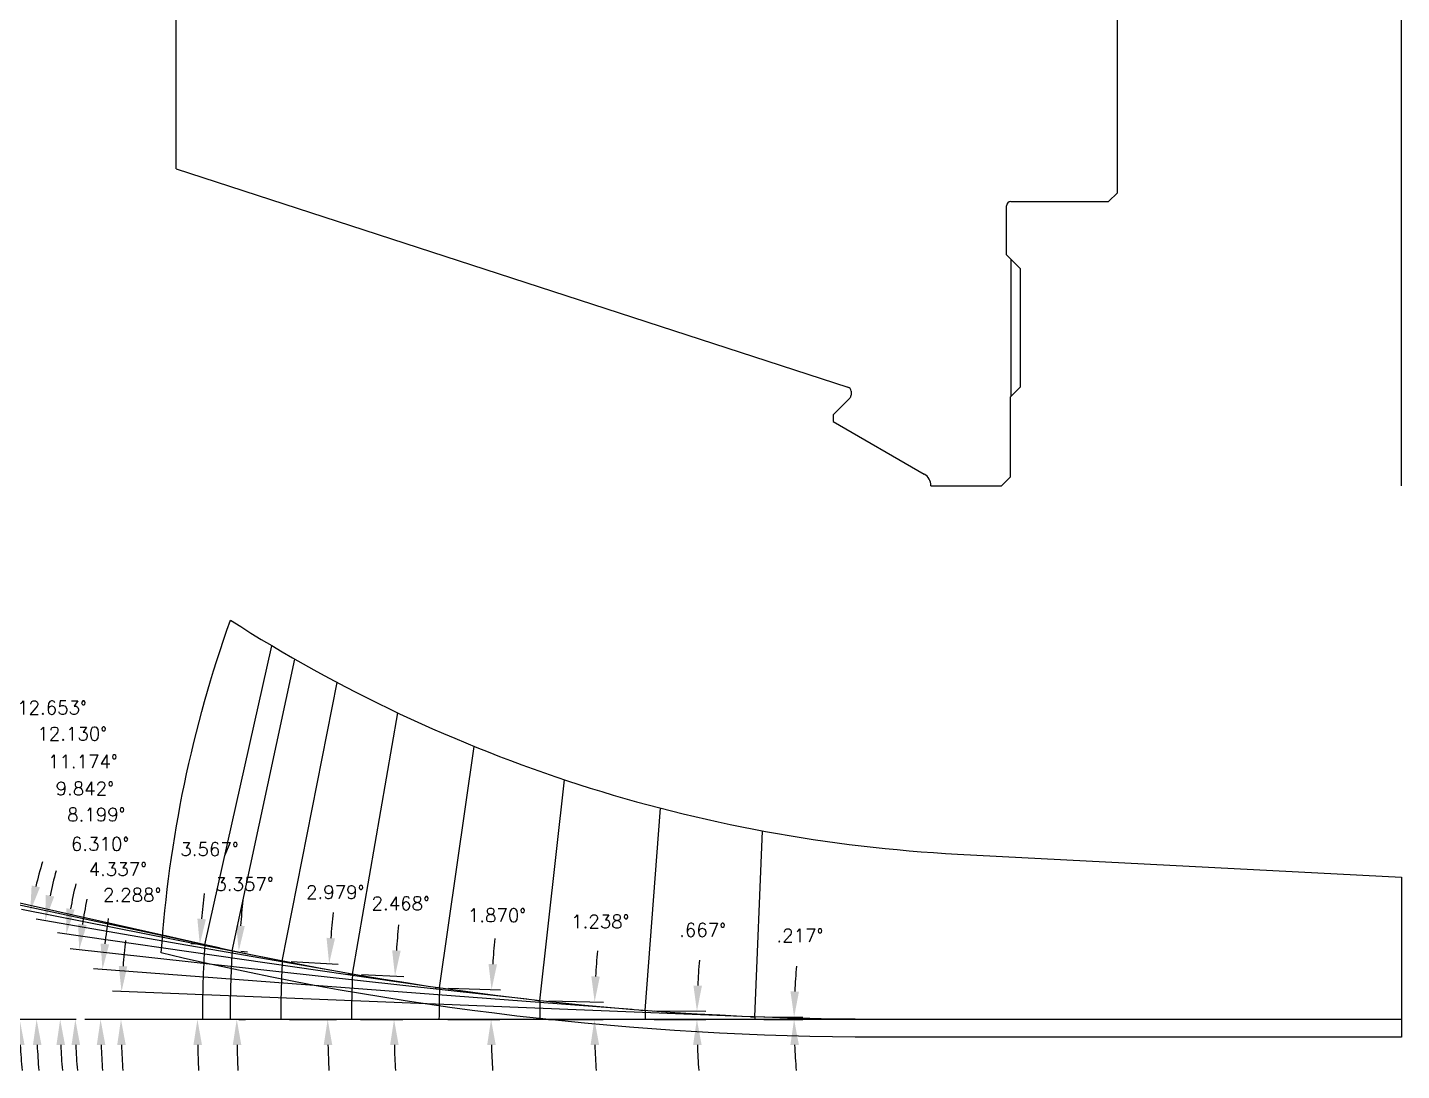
# Model space of a CAD drawing. Header units: inches. Extents: x -44.5 to -1.7, y -58.8 to -37.2.
# Drawn here: x -23.27 to -13.6, y -53.84 to -46.5 of the extents above; entities that cross this region are included whole.
import ezdxf

# ---------------------------------------------------------------- set-up
doc = ezdxf.new("R2010")
doc.units = ezdxf.units.IN
doc.header["$MEASUREMENT"] = 0
doc.header["$PDMODE"] = 35
doc.layers.get('Defpoints').update_dxf_attribs({"color": 10})
doc.layers.add('Blade_3', color=7, linetype='Continuous', true_color=0x00cc00)
doc.layers.add('Dims', color=4, linetype='Continuous')
doc.styles.add('RomanS', font='romans')
doc.dimstyles.new('Copy of Standard', dxfattribs={"dimtxt": 0.094, "dimasz": 0.18, "dimexe": 0.0625, "dimexo": 0.0625, "dimgap": 0.045, "dimtad": 0, "dimtih": 1, "dimtoh": 1, "dimdec": 4, "dimzin": 4, "dimdsep": 46, "dimtxsty": 'RomanS', "dimcen": 0.09, "dimadec": 3, "dimazin": 1, "dimtfac": 1, "dimtdec": 4, "dimtofl": 0, "dimtmove": 0, "dimatfit": 1, "dimfxl": 1, "dimtolj": 1, "dimtzin": 0, "dimarcsym": 0})

# ---------------------------------------------------------------- blocks, each defined once
blk = doc.blocks.new('*D258')
at = {"layer": 'Defpoints', "color": 0, "transparency": 16777216}
for p in [(-18.1526, -53.464), (-18.1526, -53.4813), (-17.8774, -53.4759), (-13.6017, -53.4813)]:
    blk.add_point(p, dxfattribs=at)
at = {"layer": 'Dims', "color": 0, "lineweight": -2, "transparency": 16777216}
for p, q in [((-18.0901, -53.4643), (-17.8148, -53.4653)), ((-18.0901, -53.4813), (-17.8149, -53.4813))]:
    blk.add_line(p, q, dxfattribs=at)
for start, end in [(174.9584, 177.37066), (182.41227, 184.82453)]:
    blk.add_arc((-13.6017, -53.4813), 4.2756, start, end, dxfattribs=at)
at = {"layer": 'Dims', "color": 0, "transparency": 16777216}
for points in [[(-17.8429, -53.2859), (-17.9029, -53.2844), (-17.8773, -53.4651)], [(-17.9036, -53.6619), (-17.8436, -53.6606), (-17.8774, -53.4813)]]:
    blk.add_solid(points, dxfattribs=at)
at = {"layer": 'Dims', "color": 0, "transparency": 16777216, "insert": (-17.8365, -52.8916), "char_height": 0.094, "attachment_point": 5, "style": 'RomanS'}
blk.add_mtext('\\A1;.217°', dxfattribs=at)
blk = doc.blocks.new('*D259')
at = {"layer": 'Defpoints', "color": 0, "transparency": 16777216}
for p in [(-18.925, -53.4813), (-18.9246, -53.4193), (-18.5616, -53.462), (-13.6017, -53.4813)]:
    blk.add_point(p, dxfattribs=at)
at = {"layer": 'Dims', "color": 0, "lineweight": -2, "transparency": 16777216}
for p, q in [((-18.8625, -53.4813), (-18.4991, -53.4813)), ((-18.8621, -53.4201), (-18.4988, -53.4243))]:
    blk.add_line(p, q, dxfattribs=at)
for start, end in [(175.17455, 177.25401), (182.07945, 184.1589)]:
    blk.add_arc((-13.6017, -53.4813), 4.9599, start, end, dxfattribs=at)
at = {"layer": 'Dims', "color": 0, "transparency": 16777216}
for points in [[(-18.5259, -53.2445), (-18.5859, -53.2428), (-18.5613, -53.4236)], [(-18.5883, -53.6618), (-18.5283, -53.6607), (-18.5616, -53.4813)]]:
    blk.add_solid(points, dxfattribs=at)
at = {"layer": 'Dims', "color": 0, "transparency": 16777216, "insert": (-18.5215, -52.8521), "char_height": 0.094, "attachment_point": 5, "style": 'RomanS'}
blk.add_mtext('\\A1;.667°', dxfattribs=at)
blk = doc.blocks.new('*D260')
at = {"layer": 'Defpoints', "color": 0, "transparency": 16777216}
for p in [(-19.666, -53.3503), (-19.6674, -53.4813), (-19.2826, -53.4404), (-13.6017, -53.4813)]:
    blk.add_point(p, dxfattribs=at)
at = {"layer": 'Dims', "color": 0, "lineweight": -2, "transparency": 16777216}
for p, q in [((-19.6035, -53.3516), (-19.2189, -53.3599)), ((-19.6049, -53.4813), (-19.2202, -53.4813))]:
    blk.add_line(p, q, dxfattribs=at)
for start, end in [(175.13149, 176.94695), (181.81547, 183.63094)]:
    blk.add_arc((-13.6017, -53.4813), 5.681, start, end, dxfattribs=at)
at = {"layer": 'Dims', "color": 0, "transparency": 16777216}
for points in [[(-19.2447, -53.1798), (-19.3046, -53.1776), (-19.2814, -53.3586)], [(-19.3099, -53.6617), (-19.2499, -53.6608), (-19.2827, -53.4813)]]:
    blk.add_solid(points, dxfattribs=at)
at = {"layer": 'Dims', "color": 0, "transparency": 16777216, "insert": (-19.2408, -52.7928), "char_height": 0.094, "attachment_point": 5, "style": 'RomanS'}
blk.add_mtext('\\A1;1.238°', dxfattribs=at)
blk = doc.blocks.new('*D261')
at = {"layer": 'Defpoints', "color": 0, "transparency": 16777216}
for p in [(-20.3732, -53.2602), (-20.3768, -53.4813), (-20.0099, -53.4116), (-13.6017, -53.4813)]:
    blk.add_point(p, dxfattribs=at)
at = {"layer": 'Dims', "color": 0, "lineweight": -2, "transparency": 16777216}
for p, q in [((-20.3108, -53.2623), (-19.9444, -53.2742)), ((-20.3143, -53.4813), (-19.9477, -53.4813))]:
    blk.add_line(p, q, dxfattribs=at)
for start, end in [(174.91166, 176.52101), (181.60935, 183.21871)]:
    blk.add_arc((-13.6017, -53.4813), 6.4085, start, end, dxfattribs=at)
at = {"layer": 'Dims', "color": 0, "transparency": 16777216}
for points in [[(-19.9685, -53.0938), (-20.0284, -53.091), (-20.0068, -53.2722)], [(-20.0377, -53.6617), (-19.9777, -53.6608), (-20.0102, -53.4813)]]:
    blk.add_solid(points, dxfattribs=at)
at = {"layer": 'Dims', "color": 0, "transparency": 16777216, "insert": (-19.9682, -52.7488), "char_height": 0.094, "attachment_point": 5, "style": 'RomanS'}
blk.add_mtext('\\A1;1.870°', dxfattribs=at)
blk = doc.blocks.new('*D262')
at = {"layer": 'Defpoints', "color": 0, "transparency": 16777216}
for p in [(-20.9858, -53.163), (-20.6925, -53.3794), (-20.9926, -53.4813), (-13.6017, -53.4813)]:
    blk.add_point(p, dxfattribs=at)
at = {"layer": 'Dims', "color": 0, "lineweight": -2, "transparency": 16777216}
for p, q in [((-20.9233, -53.1657), (-20.6242, -53.1786)), ((-20.9301, -53.4813), (-20.6307, -53.4813))]:
    blk.add_line(p, q, dxfattribs=at)
for start, end in [(174.62314, 176.07749), (181.45435, 182.90869)]:
    blk.add_arc((-13.6017, -53.4813), 7.0915, start, end, dxfattribs=at)
at = {"layer": 'Dims', "color": 0, "transparency": 16777216}
for points in [[(-20.6467, -52.9978), (-20.7066, -52.9945), (-20.6867, -53.1759)], [(-20.721, -53.6616), (-20.661, -53.6609), (-20.6932, -53.4813)]]:
    blk.add_solid(points, dxfattribs=at)
at = {"layer": 'Dims', "color": 0, "transparency": 16777216, "insert": (-20.6461, -52.6647), "char_height": 0.094, "attachment_point": 5, "style": 'RomanS'}
blk.add_mtext('\\A1;2.468°', dxfattribs=at)
blk = doc.blocks.new('*D263')
at = {"layer": 'Defpoints', "color": 0, "transparency": 16777216}
for p in [(-21.48, -53.0713), (-21.1592, -53.3503), (-21.4907, -53.4813), (-13.6017, -53.4813)]:
    blk.add_point(p, dxfattribs=at)
at = {"layer": 'Dims', "color": 0, "lineweight": -2, "transparency": 16777216}
for p, q in [((-21.4176, -53.0746), (-21.0877, -53.0917)), ((-21.4282, -53.4813), (-21.0978, -53.4813))]:
    blk.add_line(p, q, dxfattribs=at)
for start, end in [(174.29222, 175.6567), (181.36447, 182.72895)]:
    blk.add_arc((-13.6017, -53.4813), 7.5586, start, end, dxfattribs=at)
at = {"layer": 'Dims', "color": 0, "transparency": 16777216}
for points in [[(-21.1087, -52.9108), (-21.1685, -52.9069), (-21.1501, -53.0885)], [(-21.1882, -53.6616), (-21.1282, -53.6609), (-21.1603, -53.4813)]]:
    blk.add_solid(points, dxfattribs=at)
at = {"layer": 'Dims', "color": 0, "transparency": 16777216, "insert": (-21.1071, -52.5863), "char_height": 0.094, "attachment_point": 5, "style": 'RomanS'}
blk.add_mtext('\\A1;2.979°', dxfattribs=at)
blk = doc.blocks.new('*D264')
at = {"layer": 'Defpoints', "color": 0, "transparency": 16777216}
for p in [(-21.8332, -52.9985), (-21.7988, -53.3212), (-21.8473, -53.4813), (-13.6017, -53.4813)]:
    blk.add_point(p, dxfattribs=at)
at = {"layer": 'Dims', "color": 0, "lineweight": -2, "transparency": 16777216}
for p, q in [((-21.7708, -53.0021), (-21.7239, -53.0049)), ((-21.7848, -53.4813), (-21.7379, -53.4813))]:
    blk.add_line(p, q, dxfattribs=at)
for start, end in [(174.12748, 175.38542), (181.25794, 182.51588)]:
    blk.add_arc((-13.6017, -53.4813), 8.1987, start, end, dxfattribs=at)
at = {"layer": 'Dims', "color": 0, "transparency": 16777216}
for points in [[(-21.7439, -52.8238), (-21.8037, -52.8196), (-21.7863, -53.0012)], [(-21.8284, -53.6616), (-21.7684, -53.6609), (-21.8004, -53.4813)]]:
    blk.add_solid(points, dxfattribs=at)
at = {"layer": 'Dims', "color": 0, "transparency": 16777216, "insert": (-21.7449, -52.529), "char_height": 0.094, "attachment_point": 5, "style": 'RomanS'}
blk.add_mtext('\\A1;3.357°', dxfattribs=at)
blk = doc.blocks.new('*D265')
at = {"layer": 'Defpoints', "color": 0, "transparency": 16777216}
for p in [(-22.8689, -53.4813), (-22.6149, -53.4161), (-18.1838, -53.4628), (-18.1526, -53.464), (-17.2892, -53.4813)]:
    blk.add_point(p, dxfattribs=at)
at = {"layer": 'Dims', "color": 0, "lineweight": -2, "transparency": 16777216}
blk.add_line((-18.2463, -53.4603), (-22.6739, -53.2834), dxfattribs=at)
for start, end in [(173.49725, 175.60457), (182.10733, 184.21466)]:
    blk.add_arc((-17.7211, -53.4813), 4.8943, start, end, dxfattribs=at)
at = {"layer": 'Dims', "color": 0, "transparency": 16777216}
for points in [[(-22.571, -53.1079), (-22.6309, -53.1044), (-22.6114, -53.2859)], [(-22.642, -53.6618), (-22.582, -53.6607), (-22.6153, -53.4813)]]:
    blk.add_solid(points, dxfattribs=at)
at = {"layer": 'Dims', "color": 0, "transparency": 16777216, "insert": (-22.5363, -52.6055), "char_height": 0.094, "attachment_point": 5, "style": 'RomanS'}
blk.add_mtext('\\A1;2.288°', dxfattribs=at)
blk = doc.blocks.new('*D266')
at = {"layer": 'Defpoints', "color": 0, "transparency": 16777216}
for p in [(-22.7575, -53.3639), (-22.8689, -53.4813), (-18.9558, -53.417), (-18.9246, -53.4193), (-17.2892, -53.4813)]:
    blk.add_point(p, dxfattribs=at)
at = {"layer": 'Dims', "color": 0, "lineweight": -2, "transparency": 16777216}
blk.add_line((-19.0181, -53.4123), (-22.808, -53.1248), dxfattribs=at)
for start, end in [(171.2277, 173.4453), (182.2176, 184.43521)]:
    blk.add_arc((-18.1081, -53.4813), 4.6509, start, end, dxfattribs=at)
at = {"layer": 'Dims', "color": 0, "transparency": 16777216}
for points in [[(-22.6987, -52.9532), (-22.7585, -52.9475), (-22.7457, -53.1295)], [(-22.7855, -53.6618), (-22.7255, -53.6607), (-22.759, -53.4813)]]:
    blk.add_solid(points, dxfattribs=at)
at = {"layer": 'Dims', "color": 0, "transparency": 16777216, "insert": (-22.6374, -52.4248), "char_height": 0.094, "attachment_point": 5, "style": 'RomanS'}
blk.add_mtext('\\A1;4.337°', dxfattribs=at)
blk = doc.blocks.new('*D267')
at = {"layer": 'Defpoints', "color": 0, "transparency": 16777216}
for p in [(-22.9339, -53.3177), (-19.697, -53.3468), (-19.666, -53.3503), (-22.8689, -53.4813), (-17.2892, -53.4813)]:
    blk.add_point(p, dxfattribs=at)
at = {"layer": 'Dims', "color": 0, "lineweight": -2, "transparency": 16777216}
for p, q in [((-19.7591, -53.34), (-22.972, -52.9847)), ((-22.9314, -53.4813), (-22.9994, -53.4813))]:
    blk.add_line(p, q, dxfattribs=at)
for start, end in [(169.06047, 171.37526), (182.31479, 184.62958)]:
    blk.add_arc((-18.4812, -53.4813), 4.4557, start, end, dxfattribs=at)
at = {"layer": 'Dims', "color": 0, "transparency": 16777216}
for points in [[(-22.8567, -52.817), (-22.9162, -52.8092), (-22.9099, -52.9916)], [(-22.9632, -53.6618), (-22.9032, -53.6606), (-22.9369, -53.4813)]]:
    blk.add_solid(points, dxfattribs=at)
at = {"layer": 'Dims', "color": 0, "transparency": 16777216, "insert": (-22.7624, -52.2467), "char_height": 0.094, "attachment_point": 5, "style": 'RomanS'}
blk.add_mtext('\\A1;6.310°', dxfattribs=at)
blk = doc.blocks.new('*D268')
at = {"layer": 'Defpoints', "color": 0, "transparency": 16777216}
for p in [(-23.0386, -53.2808), (-20.4042, -53.2558), (-20.3732, -53.2602), (-22.8689, -53.4813), (-17.2892, -53.4813)]:
    blk.add_point(p, dxfattribs=at)
at = {"layer": 'Dims', "color": 0, "lineweight": -2, "transparency": 16777216}
for p, q in [((-20.466, -53.2469), (-23.0622, -52.8728)), ((-22.9314, -53.4813), (-23.1059, -53.4813))]:
    blk.add_line(p, q, dxfattribs=at)
for start, end in [(166.89435, 169.34762), (182.45326, 184.90653)]:
    blk.add_arc((-18.8392, -53.4813), 4.2042, start, end, dxfattribs=at)
at = {"layer": 'Dims', "color": 0, "transparency": 16777216}
for points in [[(-22.9413, -52.709), (-23.0005, -52.6992), (-23.0004, -52.8817)], [(-23.0695, -53.6619), (-23.0095, -53.6606), (-23.0434, -53.4813)]]:
    blk.add_solid(points, dxfattribs=at)
at = {"layer": 'Dims', "color": 0, "transparency": 16777216, "insert": (-22.7886, -52.0401), "char_height": 0.094, "attachment_point": 5, "style": 'RomanS'}
blk.add_mtext('\\A1;8.199°', dxfattribs=at)
blk = doc.blocks.new('*D269')
at = {"layer": 'Defpoints', "color": 0, "transparency": 16777216}
for p in [(-21.0166, -53.1576), (-20.9858, -53.163), (-23.2027, -53.249), (-22.8689, -53.4813), (-17.2892, -53.4813)]:
    blk.add_point(p, dxfattribs=at)
at = {"layer": 'Dims', "color": 0, "lineweight": -2, "transparency": 16777216}
for p, q in [((-21.0781, -53.147), (-23.2112, -52.7769)), ((-22.9314, -53.4813), (-23.2718, -53.4813))]:
    blk.add_line(p, q, dxfattribs=at)
for start, end in [(165.0744, 167.616), (182.5416, 185.08319)]:
    blk.add_arc((-19.1512, -53.4813), 4.0581, start, end, dxfattribs=at)
at = {"layer": 'Dims', "color": 0, "transparency": 16777216}
for points in [[(-23.0854, -52.6167), (-23.1443, -52.6052), (-23.1496, -52.7876)], [(-23.2353, -53.6619), (-23.1753, -53.6606), (-23.2093, -53.4813)]]:
    blk.add_solid(points, dxfattribs=at)
at = {"layer": 'Dims', "color": 0, "transparency": 16777216, "insert": (-22.87, -51.8569), "char_height": 0.094, "attachment_point": 5, "style": 'RomanS'}
blk.add_mtext('\\A1;9.842°', dxfattribs=at)
blk = doc.blocks.new('*D270')
at = {"layer": 'Defpoints', "color": 0, "transparency": 16777216}
for p in [(-21.5107, -53.0652), (-21.48, -53.0713), (-23.32, -53.2264), (-22.8689, -53.4813), (-17.2892, -53.4813)]:
    blk.add_point(p, dxfattribs=at)
at = {"layer": 'Dims', "color": 0, "lineweight": -2, "transparency": 16777216}
for p, q in [((-21.572, -53.0531), (-23.3152, -52.7088)), ((-22.9314, -53.4813), (-23.3908, -53.4813))]:
    blk.add_line(p, q, dxfattribs=at)
for start, end in [(163.56813, 166.19689), (182.62876, 185.25753)]:
    blk.add_arc((-19.4047, -53.4813), 3.9236, start, end, dxfattribs=at)
at = {"layer": 'Dims', "color": 0, "transparency": 16777216}
for points in [[(-23.1857, -52.5516), (-23.2442, -52.5387), (-23.2539, -52.7209)], [(-23.3541, -53.6619), (-23.2941, -53.6605), (-23.3283, -53.4813)]]:
    blk.add_solid(points, dxfattribs=at)
at = {"layer": 'Dims', "color": 0, "transparency": 16777216, "insert": (-22.8836, -51.667), "char_height": 0.094, "attachment_point": 5, "style": 'RomanS'}
blk.add_mtext('\\A1;11.174°', dxfattribs=at)
blk = doc.blocks.new('*D271')
at = {"layer": 'Defpoints', "color": 0, "transparency": 16777216}
for p in [(-21.8637, -52.9919), (-21.8332, -52.9985), (-23.5027, -53.2045), (-22.8689, -53.4813), (-17.2892, -53.4813)]:
    blk.add_point(p, dxfattribs=at)
at = {"layer": 'Dims', "color": 0, "lineweight": -2, "transparency": 16777216}
for p, q in [((-21.9248, -52.9788), (-23.4859, -52.6433)), ((-22.9314, -53.4813), (-23.5749, -53.4813))]:
    blk.add_line(p, q, dxfattribs=at)
for start, end in [(162.61552, 165.24293), (182.62741, 185.25482)]:
    blk.add_arc((-19.5868, -53.4813), 3.9256, start, end, dxfattribs=at)
at = {"layer": 'Dims', "color": 0, "transparency": 16777216}
for points in [[(-23.3538, -52.4883), (-23.4121, -52.4744), (-23.4248, -52.6564)], [(-23.5383, -53.6619), (-23.4783, -53.6605), (-23.5124, -53.4813)]]:
    blk.add_solid(points, dxfattribs=at)
at = {"layer": 'Dims', "color": 0, "transparency": 16777216, "insert": (-22.9583, -51.4704), "char_height": 0.094, "attachment_point": 5, "style": 'RomanS'}
blk.add_mtext('\\A1;12.130°', dxfattribs=at)
blk = doc.blocks.new('*D274')
at = {"layer": 'Defpoints', "color": 0, "transparency": 16777216}
for p in [(-22.0566, -52.9492), (-22.0261, -52.9561), (-23.734, -53.1828), (-22.8689, -53.4813), (-17.2892, -53.4813)]:
    blk.add_point(p, dxfattribs=at)
at = {"layer": 'Dims', "color": 0, "lineweight": -2, "transparency": 16777216}
for p, q in [((-22.1176, -52.9356), (-23.7074, -52.5786)), ((-22.9314, -53.4813), (-23.8075, -53.4813))]:
    blk.add_line(p, q, dxfattribs=at)
for start, end in [(162.26389, 164.80542), (182.54153, 185.08306)]:
    blk.add_arc((-19.6868, -53.4813), 4.0582, start, end, dxfattribs=at)
at = {"layer": 'Dims', "color": 0, "transparency": 16777216}
for points in [[(-23.574, -52.4248), (-23.6322, -52.4104), (-23.6464, -52.5923)], [(-23.771, -53.6619), (-23.711, -53.6606), (-23.745, -53.4813)]]:
    blk.add_solid(points, dxfattribs=at)
at = {"layer": 'Dims', "color": 0, "transparency": 16777216, "insert": (-23.1008, -51.2873), "char_height": 0.094, "attachment_point": 5, "style": 'RomanS'}
blk.add_mtext('\\A1;12.653°', dxfattribs=at)
blk = doc.blocks.new('*D275')
at = {"layer": 'Defpoints', "color": 0, "transparency": 16777216}
for p in [(-22.0261, -52.9561), (-22.0754, -53.3054), (-22.0425, -53.4813), (-13.6017, -53.4813)]:
    blk.add_point(p, dxfattribs=at)
at = {"layer": 'Dims', "color": 0, "lineweight": -2, "transparency": 16777216}
for p, q in [((-22.0885, -52.9522), (-22.1231, -52.95)), ((-22.105, -53.4813), (-22.1397, -53.4813))]:
    blk.add_line(p, q, dxfattribs=at)
for start, end in [(173.99908, 175.21594), (181.21686, 182.43372)]:
    blk.add_arc((-13.6017, -53.4813), 8.4755, start, end, dxfattribs=at)
at = {"layer": 'Dims', "color": 0, "transparency": 16777216}
for points in [[(-22.0177, -52.7766), (-22.0776, -52.7722), (-22.0608, -52.9539)], [(-22.1053, -53.6616), (-22.0453, -53.6609), (-22.0772, -53.4813)]]:
    blk.add_solid(points, dxfattribs=at)
at = {"layer": 'Dims', "color": 0, "transparency": 16777216, "insert": (-21.9922, -52.2839), "char_height": 0.094, "attachment_point": 5, "style": 'RomanS'}
blk.add_mtext('\\A1;3.567°', dxfattribs=at)

msp = doc.modelspace()

# ---------------------------------------------------------------- linework, layer by layer
for p, q in [((-22.22672, -47.49417), (-22.22672, -45.44928)), ((-15.60172, -47.66254), (-15.60172, -46.23353)), ((-13.60172, -49.72504), (-13.60172, -46.30336)), ((-22.22672, -47.49417), (-17.49831, -49.03053)), ((-15.60172, -47.66254), (-15.66422, -47.72504)), ((-16.38272, -48.10004), (-16.38272, -47.75629)), ((-16.35147, -47.72504), (-15.66422, -47.72504)), ((-16.28407, -48.19869), (-16.38272, -48.10004)), ((-16.35172, -48.13104), (-16.35172, -49.09754)), ((-16.28407, -49.02989), (-16.28407, -48.19869)), ((-16.35422, -49.10004), (-16.28407, -49.02989)), ((-17.48587, -49.10919), (-17.60172, -49.22504)), ((-17.47672, -49.06025), (-17.47672, -49.0871)), ((-16.35422, -49.66254), (-16.35422, -49.10004)), ((-17.60172, -49.22504), (-17.60172, -49.27399)), ((-17.60172, -49.27399), (-16.96109, -49.64385)), ((-16.35422, -49.66254), (-16.41672, -49.72504)), ((-16.91422, -49.72504), (-16.41672, -49.72504))]:
    msp.add_line(p, q)
at = {"color": 1}
msp.add_line((-17.28922, -53.48127), (-22.86889, -53.48127), dxfattribs=at)
msp.add_lwpolyline([(-13.60172, -53.48127), (-13.60172, -53.60627), (-17.28922, -53.60627, -0.0585577), (-22.33163, -53.0137, -0.068688), (-21.84469, -50.67098, 0.1301764), (-16.72672, -52.3175), (-13.60172, -52.48127)], format="xyb", close=True)
msp.add_lwpolyline([(-13.60172, -53.48127), (-17.28922, -53.48127, -0.0587902), (-22.32214, -52.88745)], format="xyb", dxfattribs=at)
for centre, radius, start, end in [((-16.35147, -47.75629), 0.03125, 90, 180), ((-17.50797, -49.06025), 0.03125, 0, 72), ((-17.50797, -49.0871), 0.03125, 315, 0), ((-17.00797, -49.72504), 0.09375, 0, 60)]:
    msp.add_arc(centre, radius, start, end)
at = {"layer": 'Blade_3'}
for p, q in [((-22.0261, -52.9561), (-21.55352, -50.85104)), ((-21.83316, -52.99849), (-21.39192, -50.94543)), ((-21.48004, -53.07131), (-21.09265, -51.11026)), ((-20.98577, -53.16299), (-20.66667, -51.3237)), ((-20.37324, -53.26023), (-20.12828, -51.56014)), ((-19.66596, -53.35026), (-19.4939, -51.79429)), ((-18.9246, -53.41935), (-18.81655, -51.99475)), ((-18.15258, -53.46403), (-18.10025, -52.15428)), ((-22.0261, -52.9561), (-22.0566, -52.94925)), ((-21.86372, -52.99192), (-21.83316, -52.99849)), ((-21.5107, -53.06525), (-21.48004, -53.07131)), ((-21.01656, -53.15765), (-20.98577, -53.16299)), ((-20.40417, -53.25577), (-20.37324, -53.26023)), ((-19.69702, -53.34683), (-19.66596, -53.35026)), ((-18.95576, -53.41698), (-18.9246, -53.41935)), ((-18.18381, -53.46278), (-18.15258, -53.46403))]:
    msp.add_line(p, q, dxfattribs=at)
for radius, start in [(8.44074, 176.432794), (8.24559, 176.643363), (7.88898, 177.021171), (7.39091, 177.531834), (6.77513, 178.130368), (6.06565, 178.762422), (5.32324, 179.333457), (4.55089, 179.78293)]:
    msp.add_arc((-13.60172, -53.48127), radius, start, 180, dxfattribs=at)

# ---------------------------------------------------------------- dimensions: what is measured, and where the dimension line sits
at = {"layer": 'Dims'}
for base, line1, line2, picture, middle in [((-23.734002, -53.182806), ((-17.289219, -53.481272), (-22.868894, -53.481272)), ((-22.026104, -52.956095), (-22.056595, -52.94925)), '*D274', (-23.100776, -51.287253)), ((-23.5026592, -53.2044826), ((-17.2892189, -53.4812718), (-22.8688939, -53.4812718)), ((-21.8637159, -52.9919189), (-21.8331635, -52.9984853)), '*D271', (-22.9582672, -51.4703686)), ((-23.3199651, -53.2263811), ((-17.2892189, -53.4812718), (-22.8688939, -53.4812718)), ((-21.5106958, -53.0652494), (-21.4800383, -53.0713055)), '*D270', (-22.8836197, -51.6670489)), ((-23.2026586, -53.249028), ((-17.2892189, -53.4812718), (-22.8688939, -53.4812718)), ((-21.01656, -53.1576457), (-20.9857699, -53.1629875)), '*D269', (-22.8700474, -51.8569472)), ((-23.0385737, -53.280805), ((-17.2892189, -53.4812718), (-22.8688939, -53.4812718)), ((-20.4041712, -53.2557735), (-20.3732406, -53.2602302)), '*D268', (-22.7886138, -52.0400632)), ((-22.9338636, -53.3177418), ((-17.2892189, -53.4812718), (-22.8688939, -53.4812718)), ((-19.6970171, -53.3468304), (-19.6659564, -53.350265)), '*D267', (-22.7624078, -52.2466805)), ((-22.757515, -53.363931), ((-17.289219, -53.481272), (-22.868894, -53.481272)), ((-18.955756, -53.416983), (-18.924595, -53.419346)), '*D266', (-22.637408, -52.424765)), ((-22.6149007, -53.4161232), ((-17.2892189, -53.4812718), (-22.8688939, -53.4812718)), ((-18.183805, -53.4627828), (-18.15258, -53.4640304)), '*D265', (-22.5363438, -52.6055083))]:
    dim = msp.add_angular_dim_2l(base=base, line1=line1, line2=line2, dimstyle='Copy of Standard', dxfattribs=at)
    dim.commit()
    dim.dimension.update_dxf_attribs({"geometry": picture, "text_midpoint": middle, "dimtype": 162})
for base, center, p1, p2, picture, middle in [((-22.07535, -53.30539), (-13.60172, -53.48127), (-22.0261, -52.9561), (-22.04246, -53.48127), '*D275', (-21.99217, -52.28387)), ((-21.79883, -53.32118), (-13.60172, -53.48127), (-21.83316, -52.99849), (-21.84731, -53.48127), '*D264', (-21.7449, -52.52899)), ((-21.15916, -53.35029), (-13.60172, -53.48127), (-21.48004, -53.07131), (-21.4907, -53.48127), '*D263', (-21.10713, -52.58635)), ((-20.69251, -53.37945), (-13.60172, -53.48127), (-20.98577, -53.16299), (-20.99263, -53.48127), '*D262', (-20.64607, -52.66474)), ((-20.00987, -53.41157), (-13.60172, -53.48127), (-20.37324, -53.26023), (-20.37685, -53.48127), '*D261', (-19.96825, -52.74879)), ((-19.28257, -53.44037), (-13.60172, -53.48127), (-19.66596, -53.35026), (-19.66737, -53.48127), '*D260', (-19.24084, -52.79278)), ((-18.561552, -53.462038), (-13.601719, -53.481272), (-18.924595, -53.419346), (-18.924956, -53.481272), '*D259', (-18.521515, -52.852051)), ((-17.87736, -53.47587), (-13.60172, -53.48127), (-18.15258, -53.46403), (-18.15261, -53.48127), '*D258', (-17.83652, -52.89164))]:
    dim = msp.add_angular_dim_3p(base=base, center=center, p1=p1, p2=p2, dimstyle='Copy of Standard', dxfattribs=at)
    dim.commit()
    dim.dimension.update_dxf_attribs({"geometry": picture, "text_midpoint": middle, "dimtype": 165})

doc.saveas('drawing.dxf')
